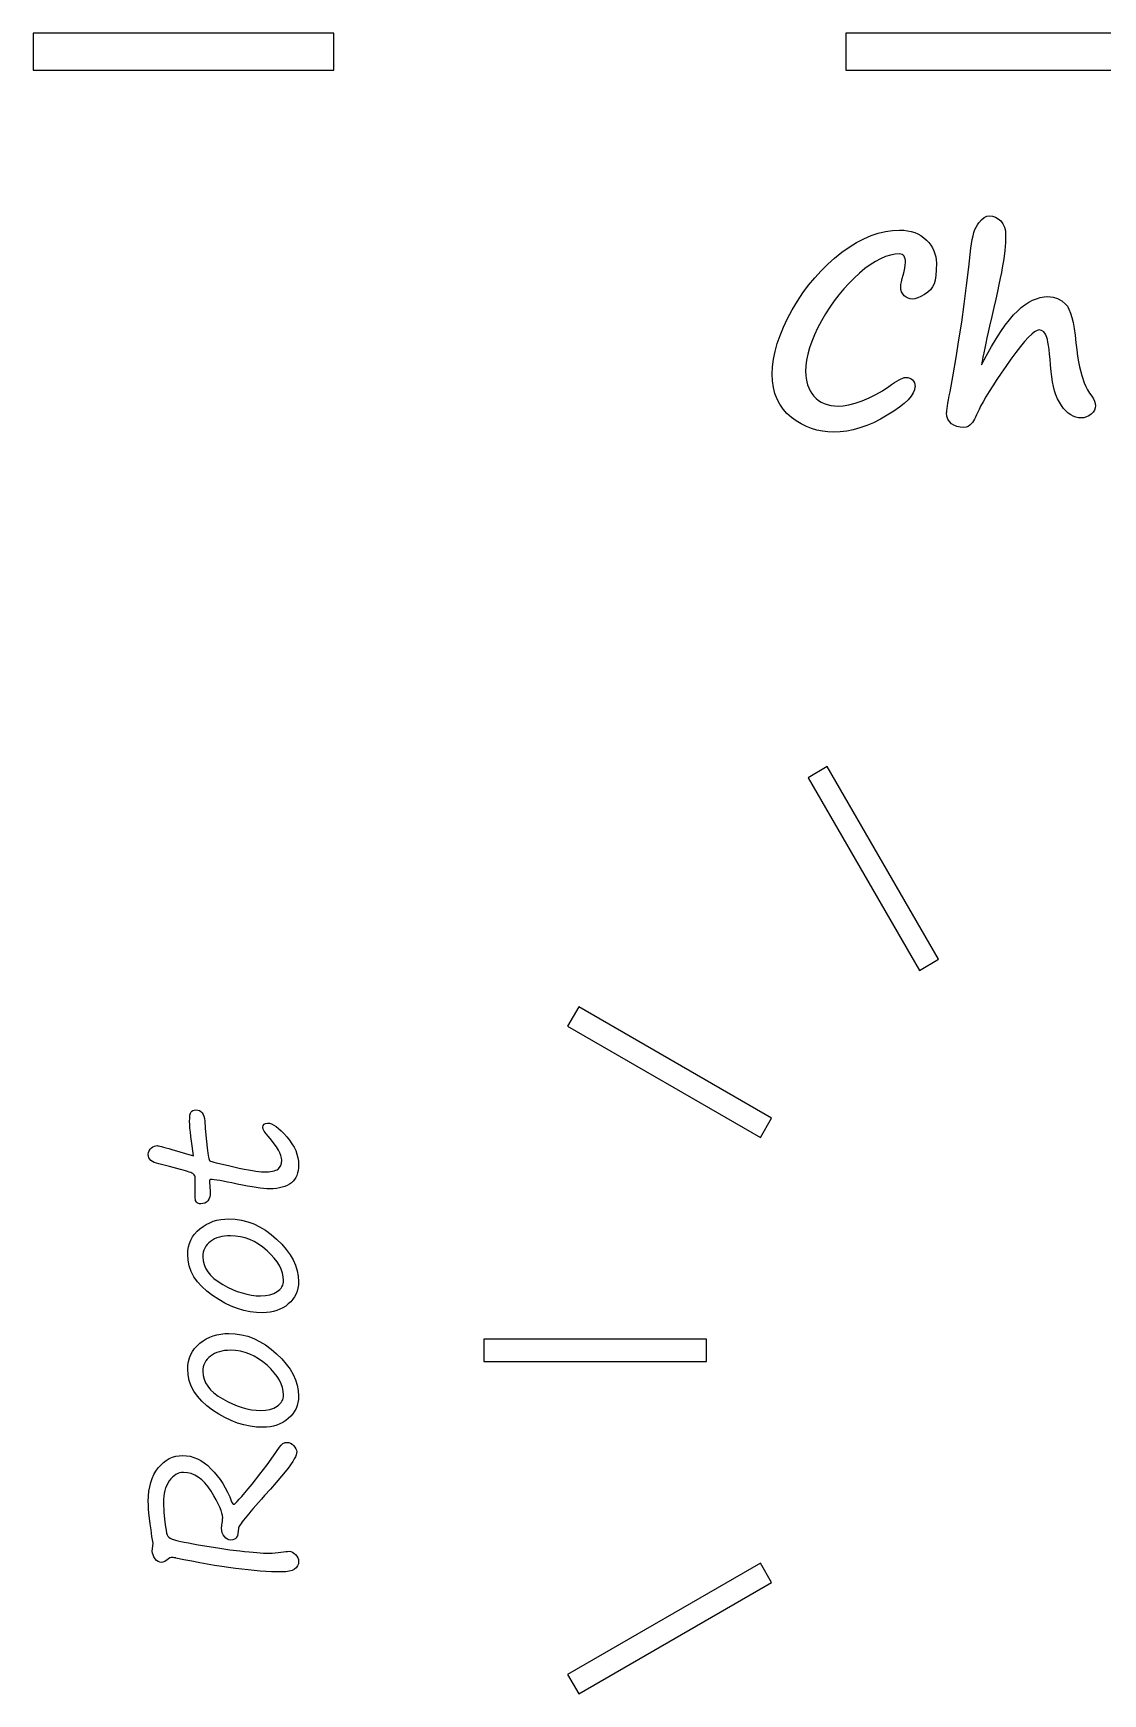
# Model space of a CAD drawing. Extents: x -1 to 127, y -80 to 138.
# Drawn here: x 95.23 to 110.6, y 29.98 to 53.86 of the extents above; entities that cross this region are included whole.
import ezdxf

# ---------------------------------------------------------------- set-up
doc = ezdxf.new("R2010")
doc.units = 0

msp = doc.modelspace()

# ---------------------------------------------------------------- linework, layer by layer
for p, q in [((99.5487, 53.8566), (95.2288, 53.8566)), ((95.2288, 53.8566), (95.2288, 53.3232)), ((99.5487, 53.3232), (99.5487, 53.8566)), ((106.909, 53.8566), (106.909, 53.3232)), ((127.378, 53.8566), (106.909, 53.8566)), ((95.2288, 53.3232), (99.5487, 53.3232)), ((106.909, 53.3232), (127.378, 53.3232)), ((108.78018, 51.070117), (108.798355, 51.102702)), ((108.798355, 51.102702), (108.818111, 51.130473)), ((108.818111, 51.130473), (108.858175, 51.174277)), ((108.858175, 51.174277), (108.897172, 51.205792)), ((108.897172, 51.205792), (108.933497, 51.224475)), ((108.933497, 51.224475), (108.968752, 51.230882)), ((108.969, 51.2309), (109.015473, 51.226102)), ((109.015473, 51.226102), (109.05821, 51.212217)), ((109.05821, 51.212217), (109.098275, 51.189244)), ((109.098275, 51.189244), (109.134599, 51.156659)), ((109.134599, 51.156659), (109.165582, 51.116058)), ((109.165582, 51.116058), (109.187482, 51.068518)), ((107.063058, 50.84629), (107.16776, 50.900778)), ((107.16776, 50.900778), (107.271392, 50.946185)), ((107.271392, 50.946185), (107.375024, 50.980907)), ((107.375024, 50.980907), (107.477589, 51.006024)), ((107.477589, 51.006024), (107.579618, 51.020982)), ((107.579618, 51.020982), (107.681113, 51.02578)), ((107.681, 51.0258), (107.739761, 51.023542)), ((107.739761, 51.023542), (107.795317, 51.0166)), ((107.795317, 51.0166), (107.8482, 51.005367)), ((107.8482, 51.005367), (107.897879, 50.989873)), ((107.897879, 50.989873), (107.944353, 50.970118)), ((107.944353, 50.970118), (107.987623, 50.945536)), ((107.987623, 50.945536), (108.028221, 50.91669)), ((108.028221, 50.91669), (108.065615, 50.883038)), ((108.065615, 50.883038), (108.099267, 50.846713)), ((108.715015, 50.830268), (108.724639, 50.888496)), ((108.724639, 50.888496), (108.736379, 50.941378)), ((108.736379, 50.941378), (108.749192, 50.989455)), ((108.749192, 50.989455), (108.76415, 51.032725)), ((108.76415, 51.032725), (108.78018, 51.070117)), ((109.187482, 51.068518), (109.200831, 51.013496)), ((109.200831, 51.013496), (109.205121, 50.950995)), ((109.205, 50.951), (109.201783, 50.845765)), ((106.647461, 50.53486), (106.747354, 50.623535)), ((106.747354, 50.623535), (106.851519, 50.706333)), ((106.851519, 50.706333), (106.957287, 50.781119)), ((106.957287, 50.781119), (107.063058, 50.84629)), ((107.479079, 50.644897), (107.408029, 50.614448)), ((107.548522, 50.666797), (107.479079, 50.644897)), ((107.615829, 50.67961), (107.548522, 50.666797)), ((107.681, 50.6839), (107.615829, 50.67961)), ((107.700851, 50.681774), (107.681095, 50.684031)), ((107.717954, 50.67644), (107.700851, 50.681774)), ((107.732375, 50.666816), (107.717954, 50.67644)), ((107.744116, 50.652931), (107.732375, 50.666816)), ((107.753203, 50.635828), (107.744116, 50.652931)), ((107.75961, 50.614464), (107.753203, 50.635828)), ((108.099267, 50.846713), (108.128649, 50.808785)), ((108.128649, 50.808785), (108.153767, 50.769255)), ((108.153767, 50.769255), (108.174059, 50.728657)), ((108.174059, 50.728657), (108.189553, 50.685923)), ((108.189553, 50.685923), (108.200785, 50.642119)), ((108.200785, 50.642119), (108.207728, 50.596713)), ((108.676298, 50.494769), (108.706747, 50.76667)), ((108.707, 50.7667), (108.715015, 50.830268)), ((109.192695, 50.733051), (109.177737, 50.612858)), ((109.201783, 50.845765), (109.192695, 50.733051)), ((106.460495, 50.340415), (106.551842, 50.440308)), ((106.551842, 50.440308), (106.647461, 50.53486)), ((107.104079, 50.406651), (107.025551, 50.335604)), ((107.183138, 50.471822), (107.104079, 50.406651)), ((107.26006, 50.52791), (107.183138, 50.471822)), ((107.334846, 50.575453), (107.26006, 50.52791)), ((107.408029, 50.614448), (107.334846, 50.575453)), ((107.732, 50.3789), (107.746421, 50.431252)), ((107.746421, 50.431252), (107.757118, 50.478793)), ((107.757118, 50.478793), (107.762988, 50.522063)), ((107.763871, 50.589346), (107.75961, 50.614464)), ((107.762988, 50.522063), (107.765246, 50.560524)), ((107.765, 50.5605), (107.763871, 50.589346)), ((108.206742, 50.453647), (108.200872, 50.371918)), ((108.209, 50.5498), (108.206742, 50.453647)), ((108.207728, 50.596713), (108.209986, 50.549703)), ((108.644249, 50.227141), (108.676298, 50.494769)), ((109.143024, 50.413606), (109.126994, 50.332944)), ((109.156373, 50.484653), (109.143024, 50.413606)), ((109.177737, 50.612858), (109.156373, 50.484653)), ((106.291156, 50.121399), (106.373421, 50.233577)), ((106.373421, 50.233577), (106.460495, 50.340415)), ((106.877582, 50.180154), (106.807605, 50.096286)), ((106.950231, 50.259749), (106.877582, 50.180154)), ((107.025551, 50.335604), (106.950231, 50.259749)), ((107.699842, 50.173723), (107.696624, 50.212718)), ((107.697, 50.2127), (107.699258, 50.244752)), ((107.699258, 50.244752), (107.7062, 50.28268)), ((107.709466, 50.139002), (107.699842, 50.173723)), ((107.7062, 50.28268), (107.716897, 50.32755)), ((107.716897, 50.32755), (107.732391, 50.378833)), ((108.12555, 50.168924), (108.086552, 50.132066)), ((108.155463, 50.208989), (108.12555, 50.168924)), ((108.176291, 50.252259), (108.155463, 50.208989)), ((108.190712, 50.304608), (108.176291, 50.252259)), ((108.200872, 50.371918), (108.190712, 50.304608)), ((108.609524, 49.962719), (108.644249, 50.227141)), ((109.107775, 50.242667), (109.08641, 50.142238)), ((109.126994, 50.332944), (109.107775, 50.242667)), ((106.138378, 49.879411), (106.212631, 50.003343)), ((106.212631, 50.003343), (106.291156, 50.121399)), ((106.676194, 49.915731), (106.614763, 49.819578)), ((106.740295, 50.008145), (106.676194, 49.915731)), ((106.807605, 50.096286), (106.740295, 50.008145)), ((107.72496, 50.108553), (107.709466, 50.139002)), ((107.74686, 50.082391), (107.72496, 50.108553)), ((107.773586, 50.061563), (107.74686, 50.082391)), ((107.801896, 50.046605), (107.773586, 50.061563)), ((107.832878, 50.037517), (107.801896, 50.046605)), ((107.866, 50.0343), (107.832878, 50.037517)), ((107.901189, 50.038611), (107.8654, 50.03435)), ((107.941789, 50.050352), (107.901189, 50.038611)), ((107.987193, 50.070644), (107.941789, 50.050352)), ((108.037943, 50.098414), (107.987193, 50.070644)), ((108.086552, 50.132066), (108.037943, 50.098414)), ((108.573202, 49.703103), (108.609524, 49.962719)), ((109.035667, 49.912004), (109.006288, 49.782196)), ((109.062365, 50.032197), (109.035667, 49.912004)), ((109.08641, 50.142238), (109.062365, 50.032197)), ((109.373023, 49.862272), (109.427512, 49.910349)), ((109.427512, 49.910349), (109.481998, 49.952549)), ((109.481998, 49.952549), (109.536486, 49.987807)), ((109.536486, 49.987807), (109.591508, 50.017187)), ((109.591508, 50.017187), (109.646527, 50.039623)), ((109.646527, 50.039623), (109.701549, 50.055653)), ((109.701549, 50.055653), (109.756571, 50.065277)), ((109.756571, 50.065277), (109.812127, 50.068494)), ((109.812, 50.0685), (109.885716, 50.062094)), ((109.885716, 50.062094), (109.95249, 50.041802)), ((109.95249, 50.041802), (110.013388, 50.008683)), ((110.013388, 50.008683), (110.06734, 49.961673)), ((110.06734, 49.961673), (110.091922, 49.929621)), ((110.091922, 49.929621), (110.114895, 49.886887)), ((106.012846, 49.63155), (106.071071, 49.753876)), ((106.071071, 49.753876), (106.138378, 49.879411)), ((106.556535, 49.718616), (106.503116, 49.617121)), ((106.614763, 49.819578), (106.556535, 49.718616)), ((108.534205, 49.446693), (108.573202, 49.703103)), ((109.006288, 49.782196), (108.974236, 49.642773)), ((109.198878, 49.657145), (109.259243, 49.736737)), ((109.259243, 49.736737), (109.317468, 49.805114)), ((109.317468, 49.805114), (109.373023, 49.862272)), ((110.114895, 49.886887), (110.136259, 49.833468)), ((110.136259, 49.833468), (110.155478, 49.769367)), ((110.155478, 49.769367), (110.173117, 49.694578)), ((110.173117, 49.694578), (110.189147, 49.608574)), ((105.923102, 49.394904), (105.963166, 49.511891)), ((105.963166, 49.511891), (106.012846, 49.63155)), ((106.457175, 49.518832), (106.417647, 49.423746)), ((106.503116, 49.617121), (106.457175, 49.518832)), ((108.493607, 49.194556), (108.534205, 49.446693)), ((108.936069, 49.477103), (108.919503, 49.401248)), ((108.954245, 49.557765), (108.936069, 49.477103)), ((108.974, 49.6427), (108.954245, 49.557765)), ((109.00123, 49.349452), (109.069606, 49.463233)), ((109.069606, 49.463233), (109.135847, 49.565798)), ((109.135847, 49.565798), (109.198878, 49.657145)), ((109.532155, 49.484679), (109.478203, 49.424848)), ((109.579695, 49.530619), (109.532155, 49.484679)), ((109.621363, 49.563738), (109.579695, 49.530619)), ((109.656621, 49.583494), (109.621363, 49.563738)), ((109.686, 49.5899), (109.656621, 49.583494)), ((109.721702, 49.583403), (109.68591, 49.58981)), ((109.752151, 49.563111), (109.721702, 49.583403)), ((109.777269, 49.52999), (109.752151, 49.563111)), ((109.796488, 49.483516), (109.777269, 49.52999)), ((109.805039, 49.452534), (109.796488, 49.483516)), ((109.813054, 49.413003), (109.805039, 49.452534)), ((110.189147, 49.608574), (110.203569, 49.512421)), ((110.203569, 49.512421), (110.215846, 49.405583)), ((105.869147, 49.169476), (105.891583, 49.280587)), ((105.891583, 49.280587), (105.923102, 49.394904)), ((106.361011, 49.242122), (106.343372, 49.156117)), ((106.386129, 49.331332), (106.361011, 49.242122)), ((106.417647, 49.423746), (106.386129, 49.331332)), ((108.450873, 48.946158), (108.493607, 49.194556)), ((108.857, 49.0877), (108.930716, 49.224453)), ((108.877847, 49.19986), (108.866615, 49.141632)), ((108.890124, 49.262361), (108.877847, 49.19986)), ((108.904009, 49.329668), (108.890124, 49.262361)), ((108.919503, 49.401248), (108.904009, 49.329668)), ((108.930716, 49.224453), (109.00123, 49.349452)), ((109.351598, 49.26673), (109.279484, 49.167905)), ((109.417838, 49.352735), (109.351598, 49.26673)), ((109.478203, 49.424848), (109.417838, 49.352735)), ((109.821069, 49.364927), (109.813054, 49.413003)), ((109.829084, 49.308305), (109.821069, 49.364927)), ((109.836563, 49.242598), (109.829084, 49.308305)), ((109.844042, 49.168345), (109.836563, 49.242598)), ((110.216, 49.4056), (110.226696, 49.304105)), ((110.226696, 49.304105), (110.238437, 49.212758)), ((110.238437, 49.212758), (110.251786, 49.131563)), ((105.85434, 48.856479), (105.850079, 48.955838)), ((105.851, 48.9558), (105.855262, 49.061035)), ((105.855262, 49.061035), (105.869147, 49.169476)), ((106.332676, 49.072783), (106.328922, 48.992657)), ((106.329, 48.9926), (106.331258, 48.941317)), ((106.343372, 49.156117), (106.332676, 49.072783)), ((108.866615, 49.141632), (108.856991, 49.087679)), ((109.138992, 48.967583), (109.077027, 48.875169)), ((109.206835, 49.064806), (109.138992, 48.967583)), ((109.279484, 49.167905), (109.206835, 49.064806)), ((109.851521, 49.085547), (109.844042, 49.168345)), ((109.859, 48.9942), (109.851521, 49.085547)), ((109.866785, 48.917716), (109.859306, 48.994105)), ((110.251786, 49.131563), (110.266207, 49.060516)), ((110.266207, 49.060516), (110.298793, 48.936584)), ((105.867153, 48.763532), (105.85434, 48.856479)), ((105.889054, 48.676458), (105.867153, 48.763532)), ((106.331258, 48.941317), (106.336592, 48.892171)), ((106.336592, 48.892171), (106.346216, 48.845162)), ((106.346216, 48.845162), (106.359028, 48.799758)), ((106.359028, 48.799758), (106.376131, 48.757021)), ((106.376131, 48.757021), (106.396423, 48.71589)), ((106.396423, 48.71589), (106.421004, 48.676359)), ((107.341132, 48.659788), (107.434615, 48.714274)), ((107.434615, 48.714274), (107.524359, 48.775172)), ((107.524, 48.7752), (107.566734, 48.805649)), ((107.566734, 48.805649), (107.605732, 48.832347)), ((107.605732, 48.832347), (107.640987, 48.854784)), ((107.640987, 48.854784), (107.673039, 48.873495)), ((107.673039, 48.873495), (107.701351, 48.887916)), ((107.701351, 48.887916), (107.726469, 48.898076)), ((107.726469, 48.898076), (107.747833, 48.903947)), ((107.747833, 48.903947), (107.765472, 48.906204)), ((107.766, 48.9061), (107.798052, 48.903842)), ((107.798052, 48.903842), (107.825823, 48.897436)), ((107.825823, 48.897436), (107.848795, 48.887276)), ((107.848795, 48.887276), (107.868015, 48.872854)), ((107.868015, 48.872854), (107.882973, 48.853635)), ((107.895594, 48.729863), (107.87691, 48.684456)), ((107.882973, 48.853635), (107.893669, 48.830662)), ((107.893669, 48.830662), (107.900075, 48.803964)), ((107.902, 48.7726), (107.895594, 48.729863)), ((107.900075, 48.803964), (107.902333, 48.772448)), ((108.406, 48.7015), (108.450873, 48.946158)), ((109.019868, 48.788098), (108.968052, 48.706367)), ((109.077027, 48.875169), (109.019868, 48.788098)), ((109.877481, 48.845602), (109.866785, 48.917716)), ((109.891366, 48.777759), (109.877481, 48.845602)), ((109.907933, 48.714725), (109.891366, 48.777759)), ((109.928224, 48.654897), (109.907933, 48.714725)), ((110.298793, 48.936584), (110.335117, 48.82761)), ((110.335117, 48.82761), (110.355945, 48.777931)), ((110.355945, 48.777931), (110.381063, 48.729321)), ((110.381063, 48.729321), (110.410445, 48.682311)), ((105.918966, 48.595796), (105.889054, 48.676458)), ((105.957964, 48.520476), (105.918966, 48.595796)), ((106.005504, 48.4521), (105.957964, 48.520476)), ((106.421004, 48.676359), (106.448775, 48.639501)), ((106.448775, 48.639501), (106.480291, 48.605846)), ((106.480291, 48.605846), (106.515549, 48.576467)), ((106.515549, 48.576467), (106.554543, 48.551885)), ((106.554543, 48.551885), (106.596744, 48.531593)), ((106.596744, 48.531593), (106.642151, 48.516099)), ((106.642151, 48.516099), (106.691297, 48.504895)), ((106.691297, 48.504895), (106.743646, 48.497952)), ((106.743646, 48.497952), (106.799735, 48.495695)), ((106.8, 48.4958), (106.872116, 48.500598)), ((106.872116, 48.500598), (106.953314, 48.514483)), ((106.953314, 48.514483), (107.043591, 48.537992)), ((107.043591, 48.537992), (107.142414, 48.571111)), ((107.142414, 48.571111), (107.243909, 48.612245)), ((107.243909, 48.612245), (107.341132, 48.659788)), ((107.677659, 48.479862), (107.596997, 48.422707)), ((107.746569, 48.534351), (107.677659, 48.479862)), ((107.802658, 48.5867), (107.746569, 48.534351)), ((107.845928, 48.636916), (107.802658, 48.5867)), ((107.87691, 48.684456), (107.845928, 48.636916)), ((108.36383, 48.461707), (108.369164, 48.496962)), ((108.369164, 48.496962), (108.376106, 48.538096)), ((108.376106, 48.538096), (108.384122, 48.586172)), ((108.384122, 48.586172), (108.394282, 48.640658)), ((108.394282, 48.640658), (108.405514, 48.701556)), ((108.844, 48.4926), (108.823708, 48.44666)), ((108.879912, 48.558395), (108.84412, 48.492691)), ((108.921579, 48.629978), (108.879912, 48.558395)), ((108.968052, 48.706367), (108.921579, 48.629978)), ((109.951197, 48.599875), (109.928224, 48.654897)), ((109.977895, 48.549128), (109.951197, 48.599875)), ((110.007278, 48.502655), (109.977895, 48.549128)), ((110.038793, 48.460987), (110.007278, 48.502655)), ((110.410445, 48.682311), (110.443564, 48.636907)), ((110.443, 48.6369), (110.466509, 48.601642)), ((110.466509, 48.601642), (110.483612, 48.567454)), ((110.483612, 48.567454), (110.493772, 48.533265)), ((110.497, 48.5001), (110.493246, 48.468048)), ((110.493772, 48.533265), (110.496961, 48.500146)), ((106.061596, 48.389599), (106.005504, 48.4521)), ((106.126233, 48.332976), (106.061596, 48.389599)), ((106.19621, 48.282761), (106.126233, 48.332976)), ((106.267793, 48.239493), (106.19621, 48.282761)), ((106.340976, 48.203168), (106.267793, 48.239493)), ((107.305865, 48.256574), (107.208109, 48.214907)), ((107.404155, 48.305717), (107.305865, 48.256574)), ((107.503514, 48.362876), (107.404155, 48.305717)), ((107.596997, 48.422707), (107.503514, 48.362876)), ((108.357, 48.396), (108.357564, 48.411494)), ((108.361489, 48.349027), (108.357228, 48.396037)), ((108.357564, 48.411494), (108.360104, 48.433394)), ((108.360104, 48.433394), (108.36383, 48.461707)), ((108.374302, 48.307893), (108.361489, 48.349027)), ((108.395667, 48.272105), (108.374302, 48.307893)), ((108.425579, 48.242189), (108.395667, 48.272105)), ((108.46244, 48.21868), (108.425579, 48.242189)), ((108.715815, 48.24473), (108.69177, 48.220149)), ((108.727555, 48.26076), (108.715815, 48.24473)), ((108.740904, 48.281588), (108.727555, 48.26076)), ((108.755326, 48.30617), (108.740904, 48.281588)), ((108.77082, 48.335016), (108.755326, 48.30617)), ((108.787386, 48.368135), (108.77082, 48.335016)), ((108.805025, 48.405529), (108.787386, 48.368135)), ((108.823708, 48.44666), (108.805025, 48.405529)), ((110.071915, 48.424663), (110.038793, 48.460987)), ((110.105567, 48.394214), (110.071915, 48.424663)), ((110.140825, 48.369096), (110.105567, 48.394214)), ((110.176614, 48.349877), (110.140825, 48.369096)), ((110.214008, 48.335991), (110.176614, 48.349877)), ((110.252469, 48.32744), (110.214008, 48.335991)), ((110.292, 48.3249), (110.252469, 48.32744)), ((110.330881, 48.328066), (110.291353, 48.324877)), ((110.367742, 48.338762), (110.330881, 48.328066)), ((110.402464, 48.355329), (110.367742, 48.338762)), ((110.434516, 48.379374), (110.402464, 48.355329)), ((110.461751, 48.407686), (110.434516, 48.379374)), ((110.481506, 48.437066), (110.461751, 48.407686)), ((110.493246, 48.468048), (110.481506, 48.437066)), ((106.416295, 48.173253), (106.340976, 48.203168)), ((106.492684, 48.149744), (106.416295, 48.173253)), ((106.570676, 48.133177), (106.492684, 48.149744)), ((106.650805, 48.123017), (106.570676, 48.133177)), ((106.732, 48.1198), (106.650805, 48.123017)), ((106.826164, 48.123568), (106.732681, 48.119843)), ((106.920714, 48.134801), (106.826164, 48.123568)), ((107.0158, 48.15402), (106.920714, 48.134801)), ((107.11142, 48.180718), (107.0158, 48.15402)), ((107.208109, 48.214907), (107.11142, 48.180718)), ((108.504641, 48.201577), (108.46244, 48.21868)), ((108.551648, 48.191417), (108.504641, 48.201577)), ((108.604, 48.1882), (108.551648, 48.191417)), ((108.636225, 48.191814), (108.604176, 48.188088)), ((108.665608, 48.20251), (108.636225, 48.191814)), ((108.69177, 48.220149), (108.665608, 48.20251)), ((106.642, 43.3117), (106.364858, 43.15168)), ((108.242, 40.5405), (106.64208, 43.31164)), ((106.365, 43.1517), (107.96492, 40.38056)), ((107.965, 40.3805), (108.242142, 40.54052)), ((103.07, 39.8564), (102.90998, 39.579258)), ((105.841, 38.2565), (103.06986, 39.85642)), ((102.91, 39.5793), (105.68114, 37.97938)), ((97.4769, 38.2082), (97.478029, 38.257569)), ((97.4782, 38.162601), (97.477071, 38.208168)), ((97.478029, 38.257569), (97.481839, 38.29723)), ((97.481839, 38.29723), (97.487737, 38.326344)), ((97.487737, 38.326344), (97.496599, 38.345761)), ((97.496599, 38.345761), (97.508424, 38.358432)), ((97.508424, 38.358432), (97.524454, 38.367294)), ((97.524454, 38.367294), (97.543871, 38.372769)), ((97.543871, 38.372769), (97.56707, 38.374463)), ((97.5672, 38.3744), (97.594632, 38.37186)), ((97.594632, 38.37186), (97.618254, 38.364268)), ((97.618254, 38.364268), (97.638941, 38.351596)), ((97.638941, 38.351596), (97.656664, 38.333873)), ((97.656664, 38.333873), (97.670578, 38.311098)), ((97.670578, 38.311098), (97.681133, 38.283666)), ((97.681133, 38.283666), (97.688725, 38.250753)), ((97.688725, 38.250753), (97.69293, 38.21278)), ((97.693, 38.2128), (97.700168, 38.111113)), ((105.681, 37.9794), (105.84102, 38.256542)), ((97.481586, 38.111544), (97.4782, 38.162601)), ((97.487485, 38.055427), (97.481586, 38.111544)), ((97.4955, 37.9934), (97.487485, 38.055427)), ((97.51497, 37.859259), (97.495553, 37.993436)), ((97.700168, 38.111113), (97.708607, 38.013645)), ((97.708607, 38.013645), (97.717892, 37.919973)), ((98.5301, 38.1238), (98.534305, 38.150809)), ((98.535194, 38.098486), (98.530142, 38.123801)), ((98.534305, 38.150809), (98.546977, 38.170226)), ((98.549954, 38.068105), (98.535194, 38.098486)), ((98.546977, 38.170226), (98.568482, 38.181627)), ((98.574423, 38.033084), (98.549954, 38.068105)), ((98.568482, 38.181627), (98.59802, 38.185437)), ((98.6086, 37.993), (98.574423, 38.033084)), ((98.598, 38.1854), (98.625855, 38.182437)), ((98.653343, 37.939353), (98.608619, 37.992938)), ((98.625855, 38.182437), (98.655393, 38.173152)), ((98.655393, 38.173152), (98.687038, 38.157545)), ((98.687038, 38.157545), (98.720371, 38.136039)), ((98.720371, 38.136039), (98.755816, 38.108607)), ((98.755816, 38.108607), (98.793368, 38.07443)), ((98.793368, 38.07443), (98.832608, 38.034346)), ((98.832608, 38.034346), (98.873957, 37.988353)), ((98.873957, 37.988353), (98.91362, 37.938986)), ((96.885391, 37.707723), (96.882851, 37.731768)), ((96.8829, 37.7318), (96.885863, 37.760914)), ((96.885863, 37.760914), (96.893878, 37.786229)), ((96.893878, 37.786229), (96.907792, 37.808581)), ((96.907792, 37.808581), (96.927209, 37.827151)), ((96.927209, 37.827151), (96.949137, 37.841912)), ((96.949137, 37.841912), (96.970219, 37.85289)), ((96.970219, 37.85289), (96.990483, 37.859212)), ((96.990483, 37.859212), (97.0099, 37.861187)), ((97.0099, 37.8613), (97.017915, 37.860453)), ((97.017915, 37.860453), (97.030982, 37.857913)), ((97.030982, 37.857913), (97.049129, 37.853257)), ((97.049129, 37.853257), (97.073174, 37.847358)), ((97.073174, 37.847358), (97.101868, 37.839343)), ((97.101868, 37.839343), (97.136465, 37.830058)), ((97.136465, 37.830058), (97.176129, 37.818656)), ((97.176129, 37.818656), (97.220853, 37.805589)), ((97.221, 37.8055), (97.53088, 37.715753)), ((97.531, 37.7158), (97.51497, 37.859259)), ((97.717892, 37.919973), (97.72887, 37.830522)), ((97.72887, 37.830522), (97.734345, 37.789594)), ((97.734345, 37.789594), (97.739821, 37.753306)), ((97.739821, 37.753306), (97.745296, 37.722505)), ((98.692583, 37.88914), (98.653343, 37.939353)), ((98.725496, 37.841461), (98.692583, 37.88914)), ((98.752505, 37.797158), (98.725496, 37.841461)), ((98.773191, 37.755807), (98.752505, 37.797158)), ((98.788375, 37.71741), (98.773191, 37.755807)), ((98.91362, 37.938986), (98.947797, 37.889197)), ((98.947797, 37.889197), (98.976911, 37.839407)), ((98.976911, 37.839407), (99.000957, 37.788776)), ((99.000957, 37.788776), (99.019527, 37.738143)), ((99.019527, 37.738143), (99.032594, 37.68751)), ((96.892559, 37.685794), (96.885391, 37.707723)), ((96.904385, 37.665954), (96.892559, 37.685794)), ((96.920838, 37.648231), (96.904385, 37.665954)), ((96.942372, 37.632624), (96.920838, 37.648231)), ((96.968534, 37.61871), (96.942372, 37.632624)), ((96.999335, 37.607308), (96.968534, 37.61871)), ((97.0352, 37.5976), (96.999335, 37.607308)), ((97.189613, 37.560831), (97.035181, 37.59754)), ((97.34573, 37.51948), (97.189613, 37.560831)), ((97.382862, 37.508925), (97.34573, 37.51948)), ((97.416195, 37.498793), (97.382862, 37.508925)), ((97.445309, 37.489508), (97.416195, 37.498793)), ((97.470624, 37.481069), (97.445309, 37.489508)), ((97.745296, 37.722505), (97.749952, 37.696343)), ((97.749952, 37.696343), (97.754581, 37.675656)), ((97.754581, 37.675656), (97.759209, 37.659625)), ((97.759209, 37.659625), (97.763414, 37.648647)), ((97.763414, 37.648647), (97.767224, 37.642749)), ((97.767224, 37.642749), (97.776086, 37.638544)), ((97.776086, 37.638544), (97.794233, 37.632222)), ((97.794233, 37.632222), (97.822503, 37.624207)), ((97.822503, 37.624207), (97.860476, 37.614498)), ((97.860476, 37.614498), (97.908158, 37.602673)), ((97.908158, 37.602673), (97.965962, 37.589183)), ((97.965962, 37.589183), (98.033052, 37.573576)), ((98.033052, 37.573576), (98.110265, 37.556276)), ((98.110265, 37.556276), (98.188746, 37.538976)), ((98.188746, 37.538976), (98.260055, 37.524215)), ((98.260055, 37.524215), (98.323769, 37.511967)), ((98.323769, 37.511967), (98.38073, 37.501412)), ((98.38073, 37.501412), (98.430519, 37.493397)), ((98.430519, 37.493397), (98.473135, 37.487922)), ((98.473135, 37.487922), (98.508156, 37.484535)), ((98.608973, 37.48584), (98.640619, 37.489227)), ((98.640619, 37.489227), (98.668474, 37.493855)), ((98.668474, 37.493855), (98.693366, 37.49933)), ((98.693366, 37.49933), (98.714448, 37.506499)), ((98.714448, 37.506499), (98.732595, 37.514937)), ((98.732595, 37.514937), (98.747355, 37.524646)), ((98.747355, 37.524646), (98.770554, 37.548268)), ((98.770554, 37.548268), (98.787008, 37.576958)), ((98.787008, 37.576958), (98.796716, 37.610715)), ((98.797237, 37.682389), (98.788375, 37.71741)), ((98.796716, 37.610715), (98.800103, 37.649955)), ((98.8002, 37.6499), (98.797237, 37.682389)), ((99.036878, 37.503912), (99.02844, 37.467623)), ((99.032594, 37.68751), (99.040609, 37.636032)), ((99.041507, 37.542728), (99.036878, 37.503912)), ((99.040609, 37.636032), (99.043149, 37.584555)), ((99.0432, 37.5845), (99.041507, 37.542728)), ((97.491734, 37.473054), (97.470624, 37.481069)), ((97.508611, 37.465463), (97.491734, 37.473054)), ((97.521706, 37.458717), (97.508611, 37.465463)), ((97.530568, 37.452819), (97.521706, 37.458717)), ((97.542393, 37.440994), (97.530568, 37.452819)), ((97.551255, 37.42835), (97.542393, 37.440994)), ((97.556307, 37.414437), (97.551255, 37.42835)), ((97.558, 37.4001), (97.556307, 37.414437)), ((97.5579, 37.1079), (97.5579, 37.4003)), ((97.7609, 37.3424), (97.774164, 37.199596)), ((97.762241, 37.356871), (97.761112, 37.342534)), ((97.766446, 37.367426), (97.762241, 37.356871)), ((97.773192, 37.373324), (97.766446, 37.367426)), ((97.7829, 37.3753), (97.773192, 37.373324)), ((97.802711, 37.374414), (97.782871, 37.375261)), ((97.830143, 37.371028), (97.802711, 37.374414)), ((97.865584, 37.365976), (97.830143, 37.371028)), ((97.908623, 37.358807), (97.865584, 37.365976)), ((97.959677, 37.349099), (97.908623, 37.358807)), ((98.018749, 37.337697), (97.959677, 37.349099)), ((98.085416, 37.324207), (98.018749, 37.337697)), ((98.1601, 37.3086), (98.085416, 37.324207)), ((98.236427, 37.292383), (98.160055, 37.308413)), ((98.307734, 37.278469), (98.236427, 37.292383)), ((98.373556, 37.266644), (98.307734, 37.278469)), ((98.434316, 37.257359), (98.373556, 37.266644)), ((98.490012, 37.249767), (98.434316, 37.257359)), ((98.540646, 37.244292), (98.490012, 37.249767)), ((98.508156, 37.484535), (98.536426, 37.483406)), ((98.5364, 37.4833), (98.574376, 37.484147)), ((98.574376, 37.484147), (98.608973, 37.48584)), ((98.76811, 37.252455), (98.724227, 37.245709)), ((98.808617, 37.26174), (98.76811, 37.252455)), ((98.846169, 37.27396), (98.808617, 37.26174)), ((98.880347, 37.28872), (98.846169, 37.27396)), ((98.911148, 37.30602), (98.880347, 37.28872)), ((98.939004, 37.326284), (98.911148, 37.30602)), ((98.963472, 37.349059), (98.939004, 37.326284)), ((98.984554, 37.374798), (98.963472, 37.349059)), ((99.002701, 37.403068), (98.984554, 37.374798)), ((99.017038, 37.43387), (99.002701, 37.403068)), ((99.02844, 37.467623), (99.017038, 37.43387)), ((97.559212, 37.088208), (97.558083, 37.107625)), ((97.562994, 37.070908), (97.559212, 37.088208)), ((97.568893, 37.056571), (97.562994, 37.070908)), ((97.577754, 37.045169), (97.568893, 37.056571)), ((97.588733, 37.035884), (97.577754, 37.045169)), ((97.602223, 37.029139), (97.588733, 37.035884)), ((97.61783, 37.025329), (97.602223, 37.029139)), ((97.6364, 37.0242), (97.61783, 37.025329)), ((97.668655, 37.027135), (97.636586, 37.024172)), ((97.696925, 37.035151), (97.668655, 37.027135)), ((97.720547, 37.049064), (97.696925, 37.035151)), ((97.739964, 37.068058), (97.720547, 37.049064)), ((97.754724, 37.09295), (97.739964, 37.068058)), ((97.765703, 37.122907), (97.754724, 37.09295)), ((97.772024, 37.158772), (97.765703, 37.122907)), ((97.774, 37.1997), (97.772024, 37.158772)), ((98.586216, 37.241329), (98.540646, 37.244292)), ((98.6263, 37.2402), (98.586216, 37.241329)), ((98.676972, 37.241476), (98.626338, 37.240347)), ((98.724227, 37.245709), (98.676972, 37.241476)), ((97.765512, 36.752916), (97.816568, 36.772756)), ((97.816568, 36.772756), (97.869731, 36.788363)), ((97.869731, 36.788363), (97.925007, 36.799341)), ((97.925007, 36.799341), (97.982391, 36.806086)), ((97.982391, 36.806086), (98.041883, 36.808062)), ((98.0419, 36.8082), (98.133461, 36.803572)), ((98.133461, 36.803572), (98.223335, 36.790081)), ((98.223335, 36.790081), (98.311521, 36.766883)), ((97.493786, 36.50313), (97.518254, 36.547856)), ((97.518254, 36.547856), (97.548212, 36.590048)), ((97.548212, 36.590048), (97.583656, 36.629712)), ((97.583656, 36.629712), (97.624584, 36.66642)), ((97.624584, 36.66642), (97.669311, 36.699754)), ((97.669311, 36.699754), (97.716145, 36.728447)), ((97.716145, 36.728447), (97.765512, 36.752916)), ((97.868899, 36.533152), (97.835987, 36.518816)), ((97.90392, 36.544554), (97.868899, 36.533152)), ((97.941049, 36.553839), (97.90392, 36.544554)), ((97.980289, 36.560161), (97.941049, 36.553839)), ((98.021641, 36.563971), (97.980289, 36.560161)), ((98.0651, 36.5651), (98.021641, 36.563971)), ((98.136459, 36.561715), (98.06515, 36.565102)), ((98.206501, 36.551583), (98.136459, 36.561715)), ((98.274432, 36.534706), (98.206501, 36.551583)), ((98.341098, 36.511508), (98.274432, 36.534706)), ((98.311521, 36.766883), (98.398019, 36.735237)), ((98.398019, 36.735237), (98.482829, 36.693886)), ((98.482829, 36.693886), (98.565949, 36.643676)), ((98.565949, 36.643676), (98.647385, 36.584181)), ((98.647385, 36.584181), (98.727132, 36.515406)), ((97.4499, 36.2968), (97.45244, 36.352497)), ((97.455433, 36.212041), (97.449958, 36.296851)), ((97.45244, 36.352497), (97.460878, 36.405238)), ((97.460878, 36.405238), (97.474369, 36.455451)), ((97.474369, 36.455451), (97.493786, 36.50313)), ((97.66767, 36.295598), (97.665976, 36.261841)), ((97.672721, 36.327664), (97.66767, 36.295598)), ((97.681583, 36.358045), (97.672721, 36.327664)), ((97.693803, 36.386736), (97.681583, 36.358045)), ((97.708987, 36.413321), (97.693803, 36.386736)), ((97.72798, 36.438213), (97.708987, 36.413321)), ((97.750756, 36.461412), (97.72798, 36.438213)), ((97.776494, 36.482945), (97.750756, 36.461412)), ((97.805185, 36.502362), (97.776494, 36.482945)), ((97.835987, 36.518816), (97.805185, 36.502362)), ((98.405656, 36.48113), (98.341098, 36.511508)), ((98.468948, 36.444418), (98.405656, 36.48113)), ((98.530551, 36.400538), (98.468948, 36.444418)), ((98.590467, 36.350328), (98.530551, 36.400538)), ((98.64574, 36.29674), (98.590467, 36.350328)), ((98.693842, 36.243154), (98.64574, 36.29674)), ((98.727132, 36.515406), (98.801393, 36.441989)), ((98.801393, 36.441989), (98.865528, 36.367725)), ((98.865528, 36.367725), (98.919537, 36.29262)), ((97.47231, 36.130608), (97.455433, 36.212041)), ((97.500165, 36.052125), (97.47231, 36.130608)), ((97.666, 36.2618), (97.670628, 36.20526)), ((97.670628, 36.20526), (97.683724, 36.15083)), ((97.683724, 36.15083), (97.706076, 36.098089)), ((97.706076, 36.098089), (97.737298, 36.047876)), ((98.73477, 36.189569), (98.693842, 36.243154)), ((98.768103, 36.136404), (98.73477, 36.189569)), ((98.793841, 36.082816), (98.768103, 36.136404)), ((98.812412, 36.029653), (98.793841, 36.082816)), ((98.919537, 36.29262), (98.964263, 36.217092)), ((98.964263, 36.217092), (98.998861, 36.140299)), ((98.998861, 36.140299), (99.02333, 36.063083)), ((99.02333, 36.063083), (99.03809, 35.985447)), ((97.538982, 35.9766), (97.500165, 36.052125)), ((97.589195, 35.904026), (97.538982, 35.9766)), ((97.650375, 35.834405), (97.589195, 35.904026)), ((97.722528, 35.768159), (97.650375, 35.834405)), ((97.737298, 36.047876), (97.777385, 35.999353)), ((97.777385, 35.999353), (97.826751, 35.952939)), ((97.826751, 35.952939), (97.884556, 35.908215)), ((97.884556, 35.908215), (97.951645, 35.86602)), ((97.951645, 35.86602), (98.022531, 35.827201)), ((98.022531, 35.827201), (98.092996, 35.793868)), ((98.790828, 35.812845), (98.803923, 35.832685)), ((98.803923, 35.832685), (98.814055, 35.853372)), ((98.82339, 35.976065), (98.812412, 36.029653)), ((98.814055, 35.853372), (98.821223, 35.8753)), ((98.821223, 35.8753), (98.82588, 35.898499)), ((98.8272, 35.9229), (98.82339, 35.976065)), ((98.82588, 35.898499), (98.827008, 35.922968)), ((99.041224, 35.858821), (99.034056, 35.813254)), ((99.03809, 35.985447), (99.043142, 35.906543)), ((99.0432, 35.9065), (99.041224, 35.858821)), ((97.806071, 35.704868), (97.722528, 35.768159)), ((97.895522, 35.647063), (97.806071, 35.704868)), ((97.984975, 35.596853), (97.895522, 35.647063)), ((98.074848, 35.554658), (97.984975, 35.596853)), ((98.092996, 35.793868), (98.162194, 35.765597)), ((98.162194, 35.765597), (98.230548, 35.742399)), ((98.230548, 35.742399), (98.298059, 35.724252)), ((98.298059, 35.724252), (98.365146, 35.711157)), ((98.365146, 35.711157), (98.430968, 35.703565)), ((98.430968, 35.703565), (98.495947, 35.701025)), ((98.4959, 35.701), (98.565521, 35.70481)), ((98.565521, 35.70481), (98.628389, 35.716212)), ((98.628389, 35.716212), (98.68493, 35.735205)), ((98.68493, 35.735205), (98.734299, 35.761791)), ((98.734299, 35.761791), (98.756227, 35.777398)), ((98.756227, 35.777398), (98.774797, 35.794698)), ((98.774797, 35.794698), (98.790828, 35.812845)), ((98.89522, 35.584561), (98.857244, 35.555027)), ((98.929817, 35.617474), (98.89522, 35.584561)), ((98.960199, 35.652495), (98.929817, 35.617474)), ((98.985514, 35.689203), (98.960199, 35.652495)), ((99.006201, 35.728443), (98.985514, 35.689203)), ((99.022654, 35.769792), (99.006201, 35.728443)), ((99.034056, 35.813254), (99.022654, 35.769792)), ((98.165143, 35.519637), (98.074848, 35.554658)), ((98.25586, 35.492629), (98.165143, 35.519637)), ((98.346998, 35.473635), (98.25586, 35.492629)), ((98.438139, 35.46181), (98.346998, 35.473635)), ((98.5297, 35.458), (98.438139, 35.46181)), ((98.582983, 35.460087), (98.529818, 35.458112)), ((98.634458, 35.465986), (98.582983, 35.460087)), ((98.683404, 35.475694), (98.634458, 35.465986)), ((98.730238, 35.489608), (98.683404, 35.475694)), ((98.774544, 35.507331), (98.730238, 35.489608)), ((98.81716, 35.529288), (98.774544, 35.507331)), ((98.857244, 35.555027), (98.81716, 35.529288)), ((97.716145, 35.081147), (97.765512, 35.105616)), ((97.765512, 35.105616), (97.816568, 35.125456)), ((97.816568, 35.125456), (97.869731, 35.141063)), ((97.869731, 35.141063), (97.925007, 35.152041)), ((97.925007, 35.152041), (97.982391, 35.158786)), ((97.982391, 35.158786), (98.041883, 35.160762)), ((98.0419, 35.1609), (98.133461, 35.156272)), ((98.133461, 35.156272), (98.223335, 35.142753)), ((98.223335, 35.142753), (98.311521, 35.119555)), ((98.311521, 35.119555), (98.398019, 35.087909)), ((97.493786, 34.85583), (97.518254, 34.900556)), ((97.518254, 34.900556), (97.548212, 34.942748)), ((97.548212, 34.942748), (97.583656, 34.982412)), ((97.583656, 34.982412), (97.624584, 35.01912)), ((97.624584, 35.01912), (97.669311, 35.052454)), ((97.669311, 35.052454), (97.716145, 35.081147)), ((97.835987, 34.871616), (97.805185, 34.855162)), ((97.868899, 34.885952), (97.835987, 34.871616)), ((97.90392, 34.897354), (97.868899, 34.885952)), ((97.941049, 34.906639), (97.90392, 34.897354)), ((97.980289, 34.912961), (97.941049, 34.906639)), ((98.021641, 34.916771), (97.980289, 34.912961)), ((98.0651, 34.9179), (98.021641, 34.916771)), ((98.136459, 34.914515), (98.06515, 34.917902)), ((98.206501, 34.904383), (98.136459, 34.914515)), ((98.274432, 34.887506), (98.206501, 34.904383)), ((98.341098, 34.864308), (98.274432, 34.887506)), ((98.405656, 34.833929), (98.341098, 34.864308)), ((98.398019, 35.087909), (98.482829, 35.046558)), ((98.482829, 35.046558), (98.565949, 34.996348)), ((98.565949, 34.996348), (98.647385, 34.936852)), ((98.647385, 34.936852), (98.727132, 34.868078)), ((98.727132, 34.868078), (98.801393, 34.794661)), ((101.703, 35.0779), (101.703, 34.7578)), ((104.904, 35.0779), (101.703, 35.0779)), ((104.904, 34.7578), (104.904, 35.0779)), ((97.4499, 34.6495), (97.45244, 34.705197)), ((97.455433, 34.564743), (97.449958, 34.649551)), ((97.45244, 34.705197), (97.460878, 34.757938)), ((97.460878, 34.757938), (97.474369, 34.808151)), ((97.474369, 34.808151), (97.493786, 34.85583)), ((97.66767, 34.648398), (97.665976, 34.614641)), ((97.672721, 34.680464), (97.66767, 34.648398)), ((97.681583, 34.710845), (97.672721, 34.680464)), ((97.693803, 34.739536), (97.681583, 34.710845)), ((97.708987, 34.766121), (97.693803, 34.739536)), ((97.72798, 34.791013), (97.708987, 34.766121)), ((97.750756, 34.814212), (97.72798, 34.791013)), ((97.776494, 34.835745), (97.750756, 34.814212)), ((97.805185, 34.855162), (97.776494, 34.835745)), ((98.468948, 34.797221), (98.405656, 34.833929)), ((98.530551, 34.753338), (98.468948, 34.797221)), ((98.590467, 34.703128), (98.530551, 34.753338)), ((98.64574, 34.64954), (98.590467, 34.703128)), ((98.693842, 34.595954), (98.64574, 34.64954)), ((98.801393, 34.794661), (98.865528, 34.720397)), ((98.865528, 34.720397), (98.919537, 34.645292)), ((98.919537, 34.645292), (98.964263, 34.569766)), ((101.703, 34.7578), (104.904, 34.7578)), ((97.47231, 34.483308), (97.455433, 34.564743)), ((97.500165, 34.404825), (97.47231, 34.483308)), ((97.538982, 34.3293), (97.500165, 34.404825)), ((97.666, 34.6145), (97.670628, 34.55796)), ((97.670628, 34.55796), (97.683724, 34.50353)), ((97.683724, 34.50353), (97.706076, 34.450789)), ((97.706076, 34.450789), (97.737298, 34.400576)), ((97.737298, 34.400576), (97.777385, 34.352053)), ((98.73477, 34.542369), (98.693842, 34.595954)), ((98.768103, 34.489204), (98.73477, 34.542369)), ((98.793841, 34.435616), (98.768103, 34.489204)), ((98.812412, 34.382453), (98.793841, 34.435616)), ((98.964263, 34.569766), (98.998861, 34.492971)), ((98.998861, 34.492971), (99.02333, 34.415758)), ((99.02333, 34.415758), (99.03809, 34.338119)), ((97.589195, 34.256726), (97.538982, 34.3293)), ((97.650375, 34.187105), (97.589195, 34.256726)), ((97.722528, 34.120862), (97.650375, 34.187105)), ((97.777385, 34.352053), (97.826751, 34.305639)), ((97.826751, 34.305639), (97.884556, 34.260915)), ((97.884556, 34.260915), (97.951645, 34.21872)), ((97.951645, 34.21872), (98.022531, 34.179901)), ((98.022531, 34.179901), (98.092996, 34.146568)), ((98.092996, 34.146568), (98.162194, 34.118297)), ((98.756227, 34.130098), (98.774797, 34.147398)), ((98.774797, 34.147398), (98.790828, 34.165545)), ((98.790828, 34.165545), (98.803923, 34.185385)), ((98.803923, 34.185385), (98.814055, 34.206072)), ((98.82339, 34.328865), (98.812412, 34.382453)), ((98.814055, 34.206072), (98.821223, 34.228)), ((98.821223, 34.228), (98.82588, 34.251199)), ((98.8272, 34.2757), (98.82339, 34.328865)), ((98.82588, 34.251199), (98.827008, 34.275668)), ((99.034056, 34.165951), (99.022654, 34.122492)), ((99.041224, 34.211519), (99.034056, 34.165951)), ((99.03809, 34.338119), (99.043142, 34.259218)), ((99.0432, 34.2592), (99.041224, 34.211519)), ((97.806071, 34.057571), (97.722528, 34.120862)), ((97.895522, 33.999763), (97.806071, 34.057571)), ((97.984975, 33.949553), (97.895522, 33.999763)), ((98.074848, 33.907358), (97.984975, 33.949553)), ((98.165143, 33.872337), (98.074848, 33.907358)), ((98.162194, 34.118297), (98.230548, 34.095099)), ((98.230548, 34.095099), (98.298059, 34.076952)), ((98.298059, 34.076952), (98.365146, 34.063857)), ((98.365146, 34.063857), (98.430968, 34.056265)), ((98.430968, 34.056265), (98.495947, 34.053725)), ((98.4959, 34.0537), (98.565521, 34.05751)), ((98.565521, 34.05751), (98.628389, 34.068912)), ((98.628389, 34.068912), (98.68493, 34.087905)), ((98.68493, 34.087905), (98.734299, 34.114491)), ((98.734299, 34.114491), (98.756227, 34.130098)), ((98.857244, 33.907724), (98.81716, 33.881985)), ((98.89522, 33.937258), (98.857244, 33.907724)), ((98.929817, 33.970171), (98.89522, 33.937258)), ((98.960199, 34.005192), (98.929817, 33.970171)), ((98.985514, 34.0419), (98.960199, 34.005192)), ((99.006201, 34.08114), (98.985514, 34.0419)), ((99.022654, 34.122492), (99.006201, 34.08114)), ((98.25586, 33.845329), (98.165143, 33.872337)), ((98.346998, 33.826335), (98.25586, 33.845329)), ((98.438139, 33.81451), (98.346998, 33.826335)), ((98.5297, 33.8107), (98.438139, 33.81451)), ((98.582983, 33.812813), (98.529818, 33.810837)), ((98.634458, 33.818711), (98.582983, 33.812813)), ((98.683404, 33.828419), (98.634458, 33.818711)), ((98.730238, 33.842333), (98.683404, 33.828419)), ((98.774544, 33.860056), (98.730238, 33.842333)), ((98.81716, 33.881985), (98.774544, 33.860056)), ((98.68414, 33.401776), (98.76853, 33.525827)), ((98.7685, 33.5259), (98.791699, 33.555858)), ((98.791699, 33.555858), (98.817861, 33.577363)), ((98.817861, 33.577363), (98.847819, 33.590458)), ((98.847819, 33.590458), (98.881152, 33.594663)), ((98.8812, 33.5947), (98.903552, 33.591737)), ((98.903552, 33.591737), (98.926327, 33.583298)), ((98.926327, 33.583298), (98.948679, 33.568538)), ((98.948679, 33.568538), (98.971031, 33.548275)), ((98.971031, 33.548275), (98.990872, 33.525499)), ((98.990872, 33.525499), (99.004785, 33.503542)), ((99.004785, 33.503542), (99.013223, 33.482037)), ((99.014224, 33.439871), (99.007479, 33.414979)), ((99.013223, 33.482037), (99.016187, 33.461774)), ((99.0162, 33.4618), (99.014224, 33.439871)), ((96.991208, 33.180701), (97.024541, 33.227112)), ((97.024541, 33.227112), (97.06125, 33.268886)), ((97.06125, 33.268886), (97.100067, 33.305172)), ((97.100067, 33.305172), (97.140998, 33.335973)), ((97.140998, 33.335973), (97.184457, 33.360865)), ((97.184457, 33.360865), (97.230027, 33.380706)), ((97.230027, 33.380706), (97.277706, 33.394619)), ((97.277706, 33.394619), (97.327916, 33.402634)), ((97.327916, 33.402634), (97.380237, 33.405598)), ((97.3803, 33.4056), (97.433465, 33.402637)), ((97.433465, 33.402637), (97.485783, 33.393775)), ((97.485783, 33.393775), (97.537684, 33.379015)), ((97.537684, 33.379015), (97.588317, 33.358328)), ((97.588317, 33.358328), (97.638527, 33.331319)), ((97.638527, 33.331319), (97.687473, 33.29883)), ((97.687473, 33.29883), (97.735996, 33.26001)), ((97.735996, 33.26001), (97.783674, 33.215707)), ((97.783674, 33.215707), (97.829665, 33.166761)), ((98.486672, 33.135534), (98.59047, 33.271398)), ((98.59047, 33.271398), (98.68414, 33.401776)), ((98.872024, 33.200211), (98.798183, 33.109917)), ((98.905778, 33.243671), (98.872024, 33.200211)), ((98.935315, 33.284178), (98.905778, 33.243671)), ((98.959784, 33.321307), (98.935315, 33.284178)), ((98.980471, 33.355484), (98.959784, 33.321307)), ((98.996078, 33.386709), (98.980471, 33.355484)), ((99.007479, 33.414979), (98.996078, 33.386709)), ((96.891621, 32.891671), (96.902599, 32.957071)), ((96.902599, 32.957071), (96.918206, 33.018674)), ((96.918206, 33.018674), (96.938046, 33.076482)), ((96.938046, 33.076482), (96.962515, 33.130488)), ((96.962515, 33.130488), (96.991208, 33.180701)), ((97.146973, 32.974948), (97.132213, 32.939083)), ((97.164273, 33.008704), (97.146973, 32.974948)), ((97.184537, 33.04035), (97.164273, 33.008704)), ((97.206466, 33.069043), (97.184537, 33.04035)), ((97.229664, 33.093935), (97.206466, 33.069043)), ((97.253709, 33.115046), (97.229664, 33.093935)), ((97.279025, 33.132346), (97.253709, 33.115046)), ((97.305187, 33.145441), (97.279025, 33.132346)), ((97.332195, 33.155149), (97.305187, 33.145441)), ((97.360466, 33.160624), (97.332195, 33.155149)), ((97.39, 33.1626), (97.360466, 33.160624)), ((97.445675, 33.158354), (97.389978, 33.162559)), ((97.499684, 33.14571), (97.445675, 33.158354)), ((97.551581, 33.1246), (97.499684, 33.14571)), ((97.601794, 33.095065), (97.551581, 33.1246)), ((97.650317, 33.05709), (97.601794, 33.095065)), ((97.696731, 33.010678), (97.650317, 33.05709)), ((97.741455, 32.955825), (97.696731, 33.010678)), ((97.784073, 32.892534), (97.741455, 32.955825)), ((97.829665, 33.166761), (97.873127, 33.114863)), ((97.873127, 33.114863), (97.914055, 33.060011)), ((97.914055, 33.060011), (97.952872, 33.001783)), ((97.952872, 33.001783), (97.988316, 32.940603)), ((98.317475, 32.925406), (98.373171, 32.993339)), ((98.373171, 32.993339), (98.486672, 33.135534)), ((98.720547, 33.017512), (98.639535, 32.92384)), ((98.798183, 33.109917), (98.720547, 33.017512)), ((96.8829, 32.7499), (96.884876, 32.822894)), ((96.884093, 32.698498), (96.882964, 32.749975)), ((96.884876, 32.822894), (96.891621, 32.891671)), ((97.0989, 32.7284), (97.103952, 32.587049)), ((97.100153, 32.774948), (97.099024, 32.728537)), ((97.104358, 32.819254), (97.100153, 32.774948)), ((97.111103, 32.861026), (97.104358, 32.819254)), ((97.120388, 32.90111), (97.111103, 32.861026)), ((97.132213, 32.939083), (97.120388, 32.90111)), ((97.823313, 32.827556), (97.784073, 32.892534)), ((97.85749, 32.76764), (97.823313, 32.827556)), ((97.886181, 32.712364), (97.85749, 32.76764)), ((97.909803, 32.662577), (97.886181, 32.712364)), ((97.988316, 32.940603), (98.021649, 32.876468)), ((98.021649, 32.876468), (98.052451, 32.809378)), ((98.052451, 32.809378), (98.080721, 32.738913)), ((98.0807, 32.739), (98.088292, 32.723393)), ((98.088292, 32.723393), (98.095884, 32.712415)), ((98.095884, 32.712415), (98.103899, 32.70567)), ((98.121708, 32.708128), (98.137739, 32.721619)), ((98.137739, 32.721619), (98.160514, 32.744394)), ((98.160514, 32.744394), (98.189628, 32.77604)), ((98.189628, 32.77604), (98.225493, 32.816544)), ((98.225493, 32.816544), (98.268108, 32.866334)), ((98.268108, 32.866334), (98.317475, 32.925406)), ((98.466858, 32.729267), (98.427618, 32.684541)), ((98.509053, 32.777367), (98.466858, 32.729267)), ((98.5542, 32.828), (98.509053, 32.777367)), ((98.639535, 32.92384), (98.554301, 32.828059)), ((96.887056, 32.64027), (96.884093, 32.698498)), ((96.892531, 32.574868), (96.887056, 32.64027)), ((96.900123, 32.502718), (96.892531, 32.574868)), ((96.909831, 32.423391), (96.900123, 32.502718)), ((97.103952, 32.587049), (97.118712, 32.445278)), ((97.92795, 32.617007), (97.909803, 32.662577)), ((97.941045, 32.576923), (97.92795, 32.617007)), ((97.94906, 32.541478), (97.941045, 32.576923)), ((97.946982, 32.458769), (97.949522, 32.479456)), ((97.9516, 32.5111), (97.94906, 32.541478)), ((97.949522, 32.479456), (97.951215, 32.497179)), ((97.951215, 32.497179), (97.95178, 32.511093)), ((98.103899, 32.70567), (98.111914, 32.703694)), ((98.112, 32.7035), (98.121708, 32.708128)), ((98.252522, 32.475251), (98.233105, 32.450359)), ((98.27445, 32.503106), (98.252522, 32.475251)), ((98.299342, 32.533487), (98.27445, 32.503106)), ((98.327197, 32.566821), (98.299342, 32.533487)), ((98.357576, 32.603106), (98.327197, 32.566821)), ((98.391332, 32.642346), (98.357576, 32.603106)), ((98.427618, 32.684541), (98.391332, 32.642346)), ((96.921656, 32.336895), (96.909831, 32.423391)), ((96.93557, 32.243223), (96.921656, 32.336895)), ((96.9516, 32.1428), (96.93557, 32.243223)), ((97.118712, 32.445278), (97.12842, 32.381143)), ((97.12842, 32.381143), (97.137282, 32.329666)), ((97.137282, 32.329666), (97.145297, 32.290846)), ((97.145297, 32.290846), (97.152466, 32.265108)), ((97.152466, 32.265108), (97.162598, 32.246537)), ((97.162598, 32.246537), (97.178204, 32.230084)), ((97.936, 32.3592), (97.936564, 32.372718)), ((97.93856, 32.326364), (97.93602, 32.359274)), ((97.936564, 32.372718), (97.937693, 32.390019)), ((97.937693, 32.390019), (97.940233, 32.410282)), ((97.946152, 32.295563), (97.93856, 32.326364)), ((97.940233, 32.410282), (97.943197, 32.434327)), ((97.9432, 32.4343), (97.946982, 32.458769)), ((97.9584, 32.266869), (97.946152, 32.295563)), ((97.975701, 32.240707), (97.9584, 32.266869)), ((97.996387, 32.218779), (97.975701, 32.240707)), ((98.16307, 32.252074), (98.152515, 32.229299)), ((98.171085, 32.282032), (98.16307, 32.252074)), ((98.176137, 32.318741), (98.171085, 32.282032)), ((98.1791, 32.3622), (98.176137, 32.318741)), ((98.180809, 32.369785), (98.179116, 32.362193)), ((98.185437, 32.379916), (98.180809, 32.369785)), ((98.193029, 32.393407), (98.185437, 32.379916)), ((98.203584, 32.409437), (98.193029, 32.393407)), ((98.217074, 32.42843), (98.203584, 32.409437)), ((98.233105, 32.450359), (98.217074, 32.42843)), ((96.9402, 32.0228), (96.9517, 32.1427)), ((96.942795, 31.99975), (96.940255, 32.022948)), ((96.950387, 31.975281), (96.942795, 31.99975)), ((97.178204, 32.230084), (97.199286, 32.215324)), ((97.199286, 32.215324), (97.225872, 32.202229)), ((97.225872, 32.202229), (97.244865, 32.195907)), ((97.244865, 32.195907), (97.271451, 32.188315)), ((97.271451, 32.188315), (97.306471, 32.179453)), ((97.306471, 32.179453), (97.34951, 32.170168)), ((97.34951, 32.170168), (97.400144, 32.159613)), ((97.400144, 32.159613), (97.459216, 32.147788)), ((97.459216, 32.147788), (97.526303, 32.135116)), ((97.526303, 32.135116), (97.601408, 32.121626)), ((97.601408, 32.121626), (97.757528, 32.095041)), ((97.757528, 32.095041), (97.909005, 32.071419)), ((97.909005, 32.071419), (98.05626, 32.050732)), ((98.018739, 32.203172), (97.996387, 32.218779)), ((98.042361, 32.193463), (98.018739, 32.203172)), ((98.0681, 32.1905), (98.042361, 32.193463)), ((98.05626, 32.050732), (98.198878, 32.033008)), ((98.096409, 32.193005), (98.068139, 32.190465)), ((98.120031, 32.200174), (98.096409, 32.193005)), ((98.138601, 32.212422), (98.120031, 32.200174)), ((98.152515, 32.229299), (98.138601, 32.212422)), ((98.198878, 32.033008), (98.266808, 32.025417)), ((98.266808, 32.025417), (98.330099, 32.019095)), ((98.330099, 32.019095), (98.388751, 32.01362)), ((98.388751, 32.01362), (98.442757, 32.009415)), ((98.442757, 32.009415), (98.491703, 32.006028)), ((98.491703, 32.006028), (98.536429, 32.003488)), ((98.536429, 32.003488), (98.576093, 32.001795)), ((98.576093, 32.001795), (98.611534, 32.001512)), ((98.6115, 32.0014), (98.660869, 32.002247)), ((98.660869, 32.002247), (98.707281, 32.00521)), ((98.707281, 32.00521), (98.749896, 32.009415)), ((98.749896, 32.009415), (98.789139, 32.015737)), ((98.7892, 32.0158), (98.825062, 32.021275)), ((98.825062, 32.021275), (98.857131, 32.025508)), ((98.857131, 32.025508), (98.885401, 32.027484)), ((98.885401, 32.027484), (98.90987, 32.028331)), ((98.9099, 32.0284), (98.931433, 32.025437)), ((98.931433, 32.025437), (98.953362, 32.016998)), ((98.953362, 32.016998), (98.975291, 32.002661)), ((98.975291, 32.002661), (98.997643, 31.982821)), ((96.962635, 31.949119), (96.950387, 31.975281)), ((96.979935, 31.922111), (96.962635, 31.949119)), ((97.001017, 31.897642), (96.979935, 31.922111)), ((97.023369, 31.880342), (97.001017, 31.897642)), ((97.047838, 31.869787), (97.023369, 31.880342)), ((97.074, 31.8664), (97.047838, 31.869787)), ((97.09253, 31.870626), (97.07396, 31.86642)), ((97.119116, 31.882846), (97.09253, 31.870626)), ((97.152449, 31.903109), (97.119116, 31.882846)), ((97.1938, 31.9318), (97.152449, 31.903109)), ((97.209045, 31.938724), (97.193861, 31.931979)), ((97.2196, 31.9407), (97.209045, 31.938724)), ((97.226299, 31.940267), (97.219554, 31.940831)), ((97.238548, 31.938573), (97.226299, 31.940267)), ((97.255848, 31.93561), (97.238548, 31.938573)), ((97.2782, 31.9318), (97.255848, 31.93561)), ((97.395539, 31.907224), (97.278239, 31.931693)), ((97.509884, 31.884872), (97.395539, 31.907224)), ((97.621277, 31.863762), (97.509884, 31.884872)), ((97.729715, 31.843922), (97.621277, 31.863762)), ((97.835201, 31.826198), (97.729715, 31.843922)), ((97.937732, 31.809745), (97.835201, 31.826198)), ((98.037311, 31.794561), (97.937732, 31.809745)), ((98.133935, 31.781466), (98.037311, 31.794561)), ((98.227605, 31.769641), (98.133935, 31.781466)), ((98.318322, 31.759509), (98.227605, 31.769641)), ((98.406085, 31.750648), (98.318322, 31.759509)), ((98.982438, 31.769366), (98.948261, 31.752913)), ((99.009023, 31.790872), (98.982438, 31.769366)), ((98.997643, 31.982821), (99.017483, 31.959623)), ((99.028016, 31.817034), (99.009023, 31.790872)), ((99.017483, 31.959623), (99.03182, 31.935154)), ((99.039418, 31.847835), (99.028016, 31.817034)), ((99.03182, 31.935154), (99.040258, 31.909839)), ((99.0432, 31.8837), (99.039418, 31.847835)), ((99.040258, 31.909839), (99.043222, 31.883677)), ((105.681, 31.8566), (102.90986, 30.2564)), ((105.841, 31.5794), (105.68098, 31.856542)), ((98.490895, 31.743902), (98.406085, 31.750648)), ((98.572754, 31.738427), (98.490895, 31.743902)), ((98.651654, 31.734222), (98.572754, 31.738427)), ((98.727603, 31.732247), (98.651654, 31.734222)), ((98.8006, 31.7314), (98.727603, 31.732247)), ((98.857543, 31.733919), (98.800582, 31.731379)), ((98.906912, 31.741088), (98.857543, 31.733919)), ((98.948261, 31.752913), (98.906912, 31.741088)), ((103.07, 29.9792), (105.84114, 31.5794)), ((102.91, 30.2564), (103.07002, 29.979258))]:
    msp.add_line(p, q)

doc.saveas('drawing.dxf')
